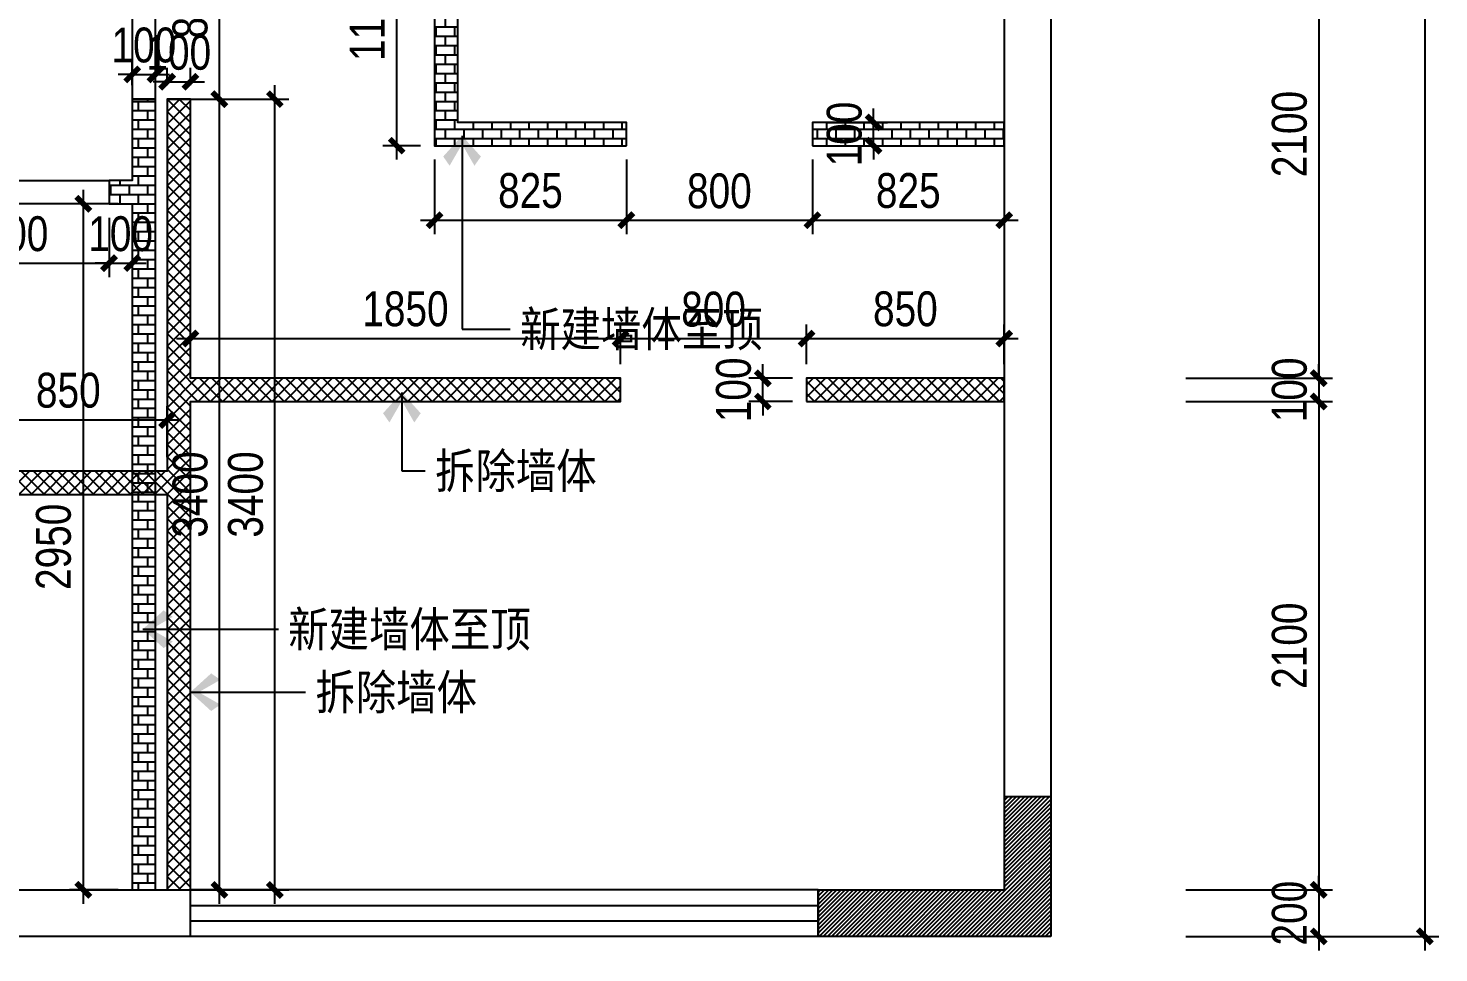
# Model space of a CAD drawing. Extents: x 160245 to 405305, y -111140 to 232735.
# Drawn here: x 337965 to 344031, y -104061 to -100086 of the extents above; entities that cross this region are included whole.
import ezdxf

# ---------------------------------------------------------------- set-up
doc = ezdxf.new("R2010")
doc.units = 0
doc.header["$LTSCALE"] = 10
doc.header["$MEASUREMENT"] = 0
doc.linetypes.add('DASH', pattern=[0.35, 0.25, -0.1])
doc.layers.get('Defpoints').update_dxf_attribs({"color": 229})
for name, color, linetype in [('P-N wall 新建隔墙2', 241, 'Continuous'), ('P-O wall 原始墙体', 245, 'Continuous'), ('P-O wall 拆除墙体', 245, 'Continuous'), ('P-o 原建筑尺寸', 8, 'Continuous'), ('P-window 窗', 107, 'Continuous')]:
    doc.layers.add(name, color=color, linetype=linetype)
doc.styles.add('PDC DIM', font='PMingLiU-ExtB.ttf', dxfattribs={"width": 0.85})
doc.dimstyles.new('PDC-A2', dxfattribs={"dimscale": 0, "dimtxt": 2.5, "dimasz": 1, "dimexe": 1, "dimexo": 1, "dimgap": 0.7, "dimtad": 1, "dimdec": 0, "dimtxsty": 'PDC DIM', "dimblk": 'ARCHTICK', "dimcen": 1, "dimdle": 1, "dimclrd": 8, "dimclre": 8, "dimclrt": 9, "dimadec": 0, "dimazin": 0, "dimtfac": 1, "dimtdec": 0, "dimtix": 1, "dimtmove": 2, "dimatfit": 3, "dimldrblk": 'PDC A2 T R', "dimfxl": 10, "dimfxlon": 1, "dimarcsym": 0})

# ---------------------------------------------------------------- blocks, each defined once
blk = doc.blocks.new('$WINLIB2D$00000001')
at = {"color": 0}
for points in [[(-0.5, 0.5), (-0.5, -0.5)], [(-0.5, 0.5), (0.5, 0.5)], [(0.5, -0.5), (0.5, 0.5)], [(0.5, 0.1667), (-0.5, 0.1667)], [(0.5, -0.1667), (-0.5, -0.1667)], [(-0.5, -0.5), (0.5, -0.5)]]:
    blk.add_lwpolyline(points, dxfattribs=at)
blk = doc.blocks.new('_ArchTick')
at = {"color": 0, "linetype": 'ByBlock', "const_width": 0.4}
blk.add_lwpolyline([(-0.5, -0.5), (0.5, 0.5)], dxfattribs=at)
blk = doc.blocks.new('*D1804')
at = {"layer": 'Defpoints', "color": 0, "transparency": 16777216}
for p in [(342884.2, -99490.6), (342884.2, -101590.6), (343515, -101590.6)]:
    blk.add_point(p, dxfattribs=at)
at = {"layer": 'P-o 原建筑尺寸', "color": 8, "lineweight": -2, "transparency": 16777216}
for p, q in [((343515, -99430.6), (343515, -101650.6)), ((342944.2, -99490.6), (343575, -99490.6)), ((342944.2, -101590.6), (343575, -101590.6))]:
    blk.add_line(p, q, dxfattribs=at)
at = {"layer": 'P-o 原建筑尺寸', "color": 8, "lineweight": -2, "transparency": 16777216, "xscale": 60, "yscale": 60, "zscale": 60}
for p, rotation in [((343515, -99490.6), 90), ((343515, -101590.6), 270)]:
    blk.add_blockref('_ArchTick', p, dxfattribs=dict(at, rotation=rotation))
at = {"layer": 'P-o 原建筑尺寸', "color": 9, "transparency": 16777216, "insert": (343389.5, -100540.6), "char_height": 150, "attachment_point": 5, "rotation": 90, "style": 'PDC DIM'}
blk.add_mtext('2100', dxfattribs=at)
blk = doc.blocks.new('PDC A2 T R')
at = {"color": 0, "linetype": 'ByBlock'}
blk.add_line((0, 0), (-2, 0), dxfattribs=at)
for points in [[(-2.15, 0.89), (-1.49, 1.35), (-0.6, 0), (0, 0)], [(-2.15, -0.89), (-1.49, -1.35), (-0.6, 0), (0, 0)]]:
    blk.add_solid(points, dxfattribs=at)
blk = doc.blocks.new('*D1805')
at = {"layer": 'Defpoints', "color": 0, "transparency": 16777216}
for p in [(342884.2, -101590.6), (342884.2, -101690.6), (343515, -101690.6)]:
    blk.add_point(p, dxfattribs=at)
at = {"layer": 'P-o 原建筑尺寸', "color": 8, "lineweight": -2, "transparency": 16777216}
for p, q in [((343515, -101590.6), (343515, -101530.6)), ((342944.2, -101590.6), (343575, -101590.6)), ((343515, -101590.6), (343515, -101690.6)), ((342944.2, -101690.6), (343575, -101690.6)), ((343515, -101690.6), (343515, -101750.6))]:
    blk.add_line(p, q, dxfattribs=at)
at = {"layer": 'P-o 原建筑尺寸', "color": 8, "lineweight": -2, "transparency": 16777216, "xscale": 60, "yscale": 60, "zscale": 60}
for p, rotation in [((343515, -101590.6), 270), ((343515, -101690.6), 90)]:
    blk.add_blockref('_ArchTick', p, dxfattribs=dict(at, rotation=rotation))
at = {"layer": 'P-o 原建筑尺寸', "color": 9, "transparency": 16777216, "insert": (343389.5, -101640.6), "char_height": 150, "attachment_point": 5, "rotation": 90, "style": 'PDC DIM'}
blk.add_mtext('100', dxfattribs=at)
blk = doc.blocks.new('*D1806')
at = {"layer": 'Defpoints', "color": 0, "transparency": 16777216}
for p in [(342884.2, -101690.6), (342884.2, -103790.6), (343515, -103790.6)]:
    blk.add_point(p, dxfattribs=at)
at = {"layer": 'P-o 原建筑尺寸', "color": 8, "lineweight": -2, "transparency": 16777216}
for p, q in [((343515, -101630.6), (343515, -103850.6)), ((342944.2, -101690.6), (343575, -101690.6)), ((342944.2, -103790.6), (343575, -103790.6))]:
    blk.add_line(p, q, dxfattribs=at)
at = {"layer": 'P-o 原建筑尺寸', "color": 8, "lineweight": -2, "transparency": 16777216, "xscale": 60, "yscale": 60, "zscale": 60}
for p, rotation in [((343515, -101690.6), 90), ((343515, -103790.6), 270)]:
    blk.add_blockref('_ArchTick', p, dxfattribs=dict(at, rotation=rotation))
at = {"layer": 'P-o 原建筑尺寸', "color": 9, "transparency": 16777216, "insert": (343389.5, -102740.6), "char_height": 150, "attachment_point": 5, "rotation": 90, "style": 'PDC DIM'}
blk.add_mtext('2100', dxfattribs=at)
blk = doc.blocks.new('*D1807')
at = {"layer": 'Defpoints', "color": 0, "transparency": 16777216}
for p in [(342884.2, -103790.6), (342884.2, -103990.6), (343515, -103990.6)]:
    blk.add_point(p, dxfattribs=at)
at = {"layer": 'P-o 原建筑尺寸', "color": 8, "lineweight": -2, "transparency": 16777216}
for p, q in [((343515, -103790.6), (343515, -103730.6)), ((342944.2, -103790.6), (343575, -103790.6)), ((343515, -103790.6), (343515, -103990.6)), ((342944.2, -103990.6), (343575, -103990.6)), ((343515, -103990.6), (343515, -104050.6))]:
    blk.add_line(p, q, dxfattribs=at)
at = {"layer": 'P-o 原建筑尺寸', "color": 8, "lineweight": -2, "transparency": 16777216, "xscale": 60, "yscale": 60, "zscale": 60}
for p, rotation in [((343515, -103790.6), 270), ((343515, -103990.6), 90)]:
    blk.add_blockref('_ArchTick', p, dxfattribs=dict(at, rotation=rotation))
at = {"layer": 'P-o 原建筑尺寸', "color": 9, "transparency": 16777216, "insert": (343389.5, -103890.6), "char_height": 150, "attachment_point": 5, "rotation": 90, "style": 'PDC DIM'}
blk.add_mtext('200', dxfattribs=at)
blk = doc.blocks.new('*D1808')
at = {"layer": 'Defpoints', "color": 0, "transparency": 16777216}
for p in [(342884.2, -93290.6), (342884.2, -103990.6), (343971.5, -103990.6)]:
    blk.add_point(p, dxfattribs=at)
at = {"layer": 'P-o 原建筑尺寸', "color": 8, "lineweight": -2, "transparency": 16777216}
for p, q in [((343971.5, -93230.6), (343971.5, -104050.6)), ((343371.5, -93290.6), (344031.5, -93290.6)), ((343371.5, -103990.6), (344031.5, -103990.6))]:
    blk.add_line(p, q, dxfattribs=at)
at = {"layer": 'P-o 原建筑尺寸', "color": 8, "lineweight": -2, "transparency": 16777216, "xscale": 60, "yscale": 60, "zscale": 60}
for p, rotation in [((343971.5, -93290.6), 90), ((343971.5, -103990.6), 270)]:
    blk.add_blockref('_ArchTick', p, dxfattribs=dict(at, rotation=rotation))
at = {"layer": 'P-o 原建筑尺寸', "color": 9, "transparency": 16777216, "insert": (343846, -98640.6), "char_height": 150, "attachment_point": 5, "rotation": 90, "style": 'PDC DIM'}
blk.add_mtext('10700', dxfattribs=at)
blk = doc.blocks.new('*D2004')
at = {"layer": 'Defpoints', "color": 0, "transparency": 16777216}
for p in [(338562.5, -101770), (337712.5, -101990.6), (338562.5, -101990.6)]:
    blk.add_point(p, dxfattribs=at)
at = {"layer": 'P-O wall 拆除墙体', "color": 8, "lineweight": -2, "transparency": 16777216}
for p, q in [((337712.5, -101930.6), (337712.5, -101710)), ((338562.5, -101930.6), (338562.5, -101710)), ((337652.5, -101770), (338622.5, -101770))]:
    blk.add_line(p, q, dxfattribs=at)
at = {"layer": 'P-O wall 拆除墙体', "color": 8, "lineweight": -2, "transparency": 16777216, "xscale": 60, "yscale": 60, "zscale": 60, "rotation": 180}
blk.add_blockref('_ArchTick', (337712.5, -101770), dxfattribs=at)
at = {"layer": 'P-O wall 拆除墙体', "color": 8, "lineweight": -2, "transparency": 16777216, "xscale": 60, "yscale": 60, "zscale": 60}
blk.add_blockref('_ArchTick', (338562.5, -101770), dxfattribs=at)
at = {"layer": 'P-O wall 拆除墙体', "color": 9, "transparency": 16777216, "insert": (338137.5, -101643.1), "char_height": 150, "attachment_point": 5, "style": 'PDC DIM'}
blk.add_mtext('850', dxfattribs=at)
blk = doc.blocks.new('*D2005')
at = {"layer": 'Defpoints', "color": 0, "transparency": 16777216}
for p in [(338662.5, -100390.6), (339025.7, -100390.6), (338662.5, -103790.6)]:
    blk.add_point(p, dxfattribs=at)
at = {"layer": 'P-O wall 拆除墙体', "color": 8, "lineweight": -2, "transparency": 16777216}
for p, q in [((339025.7, -103850.6), (339025.7, -100330.6)), ((338722.5, -100390.6), (339085.7, -100390.6)), ((338722.5, -103790.6), (339085.7, -103790.6))]:
    blk.add_line(p, q, dxfattribs=at)
at = {"layer": 'P-O wall 拆除墙体', "color": 8, "lineweight": -2, "transparency": 16777216, "xscale": 60, "yscale": 60, "zscale": 60}
for p, rotation in [((339025.7, -100390.6), 90), ((339025.7, -103790.6), 270)]:
    blk.add_blockref('_ArchTick', p, dxfattribs=dict(at, rotation=rotation))
at = {"layer": 'P-O wall 拆除墙体', "color": 9, "transparency": 16777216, "insert": (338900.2, -102090.6), "char_height": 150, "attachment_point": 5, "rotation": 90, "style": 'PDC DIM'}
blk.add_mtext('3400', dxfattribs=at)
blk = doc.blocks.new('*D2007')
at = {"layer": 'Defpoints', "color": 0, "transparency": 16777216}
for p in [(340512.5, -101419.9), (338662.5, -101590.6), (340512.5, -101590.6)]:
    blk.add_point(p, dxfattribs=at)
at = {"layer": 'P-O wall 拆除墙体', "color": 8, "lineweight": -2, "transparency": 16777216}
for p, q in [((338662.5, -101530.6), (338662.5, -101359.9)), ((340512.5, -101530.6), (340512.5, -101359.9)), ((338602.5, -101419.9), (340572.5, -101419.9))]:
    blk.add_line(p, q, dxfattribs=at)
at = {"layer": 'P-O wall 拆除墙体', "color": 8, "lineweight": -2, "transparency": 16777216, "xscale": 60, "yscale": 60, "zscale": 60, "rotation": 180}
blk.add_blockref('_ArchTick', (338662.5, -101419.9), dxfattribs=at)
at = {"layer": 'P-O wall 拆除墙体', "color": 8, "lineweight": -2, "transparency": 16777216, "xscale": 60, "yscale": 60, "zscale": 60}
blk.add_blockref('_ArchTick', (340512.5, -101419.9), dxfattribs=at)
at = {"layer": 'P-O wall 拆除墙体', "color": 9, "transparency": 16777216, "insert": (339587.5, -101293), "char_height": 150, "attachment_point": 5, "style": 'PDC DIM'}
blk.add_mtext('1850', dxfattribs=at)
blk = doc.blocks.new('*D2008')
at = {"layer": 'Defpoints', "color": 0, "transparency": 16777216}
for p in [(341312.5, -101419.9), (340512.5, -101590.6), (341312.5, -101590.6)]:
    blk.add_point(p, dxfattribs=at)
at = {"layer": 'P-O wall 拆除墙体', "color": 8, "lineweight": -2, "transparency": 16777216}
for p, q in [((340512.5, -101530.6), (340512.5, -101359.9)), ((341312.5, -101530.6), (341312.5, -101359.9)), ((340452.5, -101419.9), (341372.5, -101419.9))]:
    blk.add_line(p, q, dxfattribs=at)
at = {"layer": 'P-O wall 拆除墙体', "color": 8, "lineweight": -2, "transparency": 16777216, "xscale": 60, "yscale": 60, "zscale": 60, "rotation": 180}
blk.add_blockref('_ArchTick', (340512.5, -101419.9), dxfattribs=at)
at = {"layer": 'P-O wall 拆除墙体', "color": 8, "lineweight": -2, "transparency": 16777216, "xscale": 60, "yscale": 60, "zscale": 60}
blk.add_blockref('_ArchTick', (341312.5, -101419.9), dxfattribs=at)
at = {"layer": 'P-O wall 拆除墙体', "color": 9, "transparency": 16777216, "insert": (340912.5, -101294.4), "char_height": 150, "attachment_point": 5, "style": 'PDC DIM'}
blk.add_mtext('800', dxfattribs=at)
blk = doc.blocks.new('*D2009')
at = {"layer": 'Defpoints', "color": 0, "transparency": 16777216}
for p in [(342162.5, -101419.9), (341312.5, -101590.6), (342162.5, -101590.6)]:
    blk.add_point(p, dxfattribs=at)
at = {"layer": 'P-O wall 拆除墙体', "color": 8, "lineweight": -2, "transparency": 16777216}
for p, q in [((341312.5, -101530.6), (341312.5, -101359.9)), ((342162.5, -101530.6), (342162.5, -101359.9)), ((341252.5, -101419.9), (342222.5, -101419.9))]:
    blk.add_line(p, q, dxfattribs=at)
at = {"layer": 'P-O wall 拆除墙体', "color": 8, "lineweight": -2, "transparency": 16777216, "xscale": 60, "yscale": 60, "zscale": 60, "rotation": 180}
blk.add_blockref('_ArchTick', (341312.5, -101419.9), dxfattribs=at)
at = {"layer": 'P-O wall 拆除墙体', "color": 8, "lineweight": -2, "transparency": 16777216, "xscale": 60, "yscale": 60, "zscale": 60}
blk.add_blockref('_ArchTick', (342162.5, -101419.9), dxfattribs=at)
at = {"layer": 'P-O wall 拆除墙体', "color": 9, "transparency": 16777216, "insert": (341737.5, -101293), "char_height": 150, "attachment_point": 5, "style": 'PDC DIM'}
blk.add_mtext('850', dxfattribs=at)
blk = doc.blocks.new('*D2010')
at = {"layer": 'Defpoints', "color": 0, "transparency": 16777216}
for p in [(341124.4, -101590.6), (341312.5, -101590.6), (341312.5, -101690.6)]:
    blk.add_point(p, dxfattribs=at)
at = {"layer": 'P-O wall 拆除墙体', "color": 8, "lineweight": -2, "transparency": 16777216}
for p, q in [((341124.4, -101590.6), (341124.4, -101530.6)), ((341252.5, -101590.6), (341064.4, -101590.6)), ((341124.4, -101690.6), (341124.4, -101590.6)), ((341252.5, -101690.6), (341064.4, -101690.6)), ((341124.4, -101690.6), (341124.4, -101750.6))]:
    blk.add_line(p, q, dxfattribs=at)
at = {"layer": 'P-O wall 拆除墙体', "color": 8, "lineweight": -2, "transparency": 16777216, "xscale": 60, "yscale": 60, "zscale": 60}
for p, rotation in [((341124.4, -101590.6), 270), ((341124.4, -101690.6), 90)]:
    blk.add_blockref('_ArchTick', p, dxfattribs=dict(at, rotation=rotation))
at = {"layer": 'P-O wall 拆除墙体', "color": 9, "transparency": 16777216, "insert": (340998.9, -101640.6), "char_height": 150, "attachment_point": 5, "rotation": 90, "style": 'PDC DIM'}
blk.add_mtext('100', dxfattribs=at)
blk = doc.blocks.new('*D2011')
at = {"layer": 'Defpoints', "color": 0, "transparency": 16777216}
for p in [(338662.5, -100315.6), (338562.5, -100390.6), (338662.5, -100390.6)]:
    blk.add_point(p, dxfattribs=at)
at = {"layer": 'P-O wall 拆除墙体', "color": 8, "lineweight": -2, "transparency": 16777216}
for p, q in [((338562.5, -100330.6), (338562.5, -100255.6)), ((338662.5, -100330.6), (338662.5, -100255.6)), ((338562.5, -100315.6), (338502.5, -100315.6)), ((338562.5, -100315.6), (338662.5, -100315.6)), ((338662.5, -100315.6), (338722.5, -100315.6))]:
    blk.add_line(p, q, dxfattribs=at)
at = {"layer": 'P-O wall 拆除墙体', "color": 8, "lineweight": -2, "transparency": 16777216, "xscale": 60, "yscale": 60, "zscale": 60}
blk.add_blockref('_ArchTick', (338562.5, -100315.6), dxfattribs=at)
at = {"layer": 'P-O wall 拆除墙体', "color": 8, "lineweight": -2, "transparency": 16777216, "xscale": 60, "yscale": 60, "zscale": 60, "rotation": 180}
blk.add_blockref('_ArchTick', (338662.5, -100315.6), dxfattribs=at)
at = {"layer": 'P-O wall 拆除墙体', "color": 9, "transparency": 16777216, "insert": (338612.5, -100190.1), "char_height": 150, "attachment_point": 5, "style": 'PDC DIM'}
blk.add_mtext('100', dxfattribs=at)
blk = doc.blocks.new('*D2084')
at = {"layer": 'Defpoints', "color": 0, "transparency": 16777216}
for p in [(337512.5, -100840.6), (338312.5, -100840.6), (338312.5, -101095.6)]:
    blk.add_point(p, dxfattribs=at)
at = {"layer": 'P-N wall 新建隔墙2', "color": 8, "lineweight": -2, "transparency": 16777216}
for p, q in [((337512.5, -100900.6), (337512.5, -101155.6)), ((338312.5, -100900.6), (338312.5, -101155.6)), ((337452.5, -101095.6), (338372.5, -101095.6))]:
    blk.add_line(p, q, dxfattribs=at)
at = {"layer": 'P-N wall 新建隔墙2', "color": 8, "lineweight": -2, "transparency": 16777216, "xscale": 60, "yscale": 60, "zscale": 60, "rotation": 180}
blk.add_blockref('_ArchTick', (337512.5, -101095.6), dxfattribs=at)
at = {"layer": 'P-N wall 新建隔墙2', "color": 8, "lineweight": -2, "transparency": 16777216, "xscale": 60, "yscale": 60, "zscale": 60}
blk.add_blockref('_ArchTick', (338312.5, -101095.6), dxfattribs=at)
at = {"layer": 'P-N wall 新建隔墙2', "color": 9, "transparency": 16777216, "insert": (337912.5, -100970.1), "char_height": 150, "attachment_point": 5, "style": 'PDC DIM'}
blk.add_mtext('800', dxfattribs=at)
blk = doc.blocks.new('*D2085')
at = {"layer": 'Defpoints', "color": 0, "transparency": 16777216}
for p in [(338312.5, -100840.6), (338412.5, -100840.6), (338412.5, -101095.6)]:
    blk.add_point(p, dxfattribs=at)
at = {"layer": 'P-N wall 新建隔墙2', "color": 8, "lineweight": -2, "transparency": 16777216}
for p, q in [((338312.5, -100900.6), (338312.5, -101155.6)), ((338412.5, -100900.6), (338412.5, -101155.6)), ((338312.5, -101095.6), (338252.5, -101095.6)), ((338312.5, -101095.6), (338412.5, -101095.6)), ((338412.5, -101095.6), (338472.5, -101095.6))]:
    blk.add_line(p, q, dxfattribs=at)
at = {"layer": 'P-N wall 新建隔墙2', "color": 8, "lineweight": -2, "transparency": 16777216, "xscale": 60, "yscale": 60, "zscale": 60}
blk.add_blockref('_ArchTick', (338312.5, -101095.6), dxfattribs=at)
at = {"layer": 'P-N wall 新建隔墙2', "color": 8, "lineweight": -2, "transparency": 16777216, "xscale": 60, "yscale": 60, "zscale": 60, "rotation": 180}
blk.add_blockref('_ArchTick', (338412.5, -101095.6), dxfattribs=at)
at = {"layer": 'P-N wall 新建隔墙2', "color": 9, "transparency": 16777216, "insert": (338362.5, -100970.1), "char_height": 150, "attachment_point": 5, "style": 'PDC DIM'}
blk.add_mtext('100', dxfattribs=at)
blk = doc.blocks.new('*D2086')
at = {"layer": 'Defpoints', "color": 0, "transparency": 16777216}
for p in [(338202.2, -100840.6), (338412.5, -100840.6), (338412.5, -103790.6)]:
    blk.add_point(p, dxfattribs=at)
at = {"layer": 'P-N wall 新建隔墙2', "color": 8, "lineweight": -2, "transparency": 16777216}
for p, q in [((338202.2, -103850.6), (338202.2, -100780.6)), ((338352.5, -100840.6), (338142.2, -100840.6)), ((338352.5, -103790.6), (338142.2, -103790.6))]:
    blk.add_line(p, q, dxfattribs=at)
at = {"layer": 'P-N wall 新建隔墙2', "color": 8, "lineweight": -2, "transparency": 16777216, "xscale": 60, "yscale": 60, "zscale": 60}
for p, rotation in [((338202.2, -100840.6), 90), ((338202.2, -103790.6), 270)]:
    blk.add_blockref('_ArchTick', p, dxfattribs=dict(at, rotation=rotation))
at = {"layer": 'P-N wall 新建隔墙2', "color": 9, "transparency": 16777216, "insert": (338074.3, -102315.6), "char_height": 150, "attachment_point": 5, "rotation": 90, "style": 'PDC DIM'}
blk.add_mtext('2950', dxfattribs=at)
blk = doc.blocks.new('*D2087')
at = {"layer": 'Defpoints', "color": 0, "transparency": 16777216}
for p in [(338512.5, -100390.6), (338787.3, -100390.6), (338512.5, -103790.6)]:
    blk.add_point(p, dxfattribs=at)
at = {"layer": 'P-N wall 新建隔墙2', "color": 8, "lineweight": -2, "transparency": 16777216}
for p, q in [((338787.3, -103850.6), (338787.3, -100330.6)), ((338572.5, -100390.6), (338847.3, -100390.6)), ((338572.5, -103790.6), (338847.3, -103790.6))]:
    blk.add_line(p, q, dxfattribs=at)
at = {"layer": 'P-N wall 新建隔墙2', "color": 8, "lineweight": -2, "transparency": 16777216, "xscale": 60, "yscale": 60, "zscale": 60}
for p, rotation in [((338787.3, -100390.6), 90), ((338787.3, -103790.6), 270)]:
    blk.add_blockref('_ArchTick', p, dxfattribs=dict(at, rotation=rotation))
at = {"layer": 'P-N wall 新建隔墙2', "color": 9, "transparency": 16777216, "insert": (338661.8, -102090.6), "char_height": 150, "attachment_point": 5, "rotation": 90, "style": 'PDC DIM'}
blk.add_mtext('3400', dxfattribs=at)
blk = doc.blocks.new('*D2088')
at = {"layer": 'Defpoints', "color": 0, "transparency": 16777216}
for p in [(338512.5, -99590.6), (338787.3, -99590.6), (338512.5, -100390.6)]:
    blk.add_point(p, dxfattribs=at)
at = {"layer": 'P-N wall 新建隔墙2', "color": 8, "lineweight": -2, "transparency": 16777216}
for p, q in [((338787.3, -100450.6), (338787.3, -99530.6)), ((338572.5, -99590.6), (338847.3, -99590.6)), ((338572.5, -100390.6), (338847.3, -100390.6))]:
    blk.add_line(p, q, dxfattribs=at)
at = {"layer": 'P-N wall 新建隔墙2', "color": 8, "lineweight": -2, "transparency": 16777216, "xscale": 60, "yscale": 60, "zscale": 60}
for p, rotation in [((338787.3, -99590.6), 90), ((338787.3, -100390.6), 270)]:
    blk.add_blockref('_ArchTick', p, dxfattribs=dict(at, rotation=rotation))
at = {"layer": 'P-N wall 新建隔墙2', "color": 9, "transparency": 16777216, "insert": (338661.8, -99990.6), "char_height": 150, "attachment_point": 5, "rotation": 90, "style": 'PDC DIM'}
blk.add_mtext('800', dxfattribs=at)
blk = doc.blocks.new('*D2090')
at = {"layer": 'Defpoints', "color": 0, "transparency": 16777216}
for p in [(338512.5, -100284.2), (338412.5, -100390.6), (338512.5, -100390.6)]:
    blk.add_point(p, dxfattribs=at)
at = {"layer": 'P-N wall 新建隔墙2', "color": 8, "lineweight": -2, "transparency": 16777216}
for p, q in [((338412.5, -100330.6), (338412.5, -100224.2)), ((338512.5, -100330.6), (338512.5, -100224.2)), ((338412.5, -100284.2), (338352.5, -100284.2)), ((338412.5, -100284.2), (338512.5, -100284.2)), ((338512.5, -100284.2), (338572.5, -100284.2))]:
    blk.add_line(p, q, dxfattribs=at)
at = {"layer": 'P-N wall 新建隔墙2', "color": 8, "lineweight": -2, "transparency": 16777216, "xscale": 60, "yscale": 60, "zscale": 60}
blk.add_blockref('_ArchTick', (338412.5, -100284.2), dxfattribs=at)
at = {"layer": 'P-N wall 新建隔墙2', "color": 8, "lineweight": -2, "transparency": 16777216, "xscale": 60, "yscale": 60, "zscale": 60, "rotation": 180}
blk.add_blockref('_ArchTick', (338512.5, -100284.2), dxfattribs=at)
at = {"layer": 'P-N wall 新建隔墙2', "color": 9, "transparency": 16777216, "insert": (338462.5, -100158.7), "char_height": 150, "attachment_point": 5, "style": 'PDC DIM'}
blk.add_mtext('100', dxfattribs=at)
blk = doc.blocks.new('*D2091')
at = {"layer": 'Defpoints', "color": 0, "transparency": 16777216}
for p in [(339712.5, -100590.6), (340537.5, -100590.6), (340537.5, -100911.2)]:
    blk.add_point(p, dxfattribs=at)
at = {"layer": 'P-N wall 新建隔墙2', "color": 8, "lineweight": -2, "transparency": 16777216}
for p, q in [((339712.5, -100650.6), (339712.5, -100971.2)), ((340537.5, -100650.6), (340537.5, -100971.2)), ((339652.5, -100911.2), (340597.5, -100911.2))]:
    blk.add_line(p, q, dxfattribs=at)
at = {"layer": 'P-N wall 新建隔墙2', "color": 8, "lineweight": -2, "transparency": 16777216, "xscale": 60, "yscale": 60, "zscale": 60, "rotation": 180}
blk.add_blockref('_ArchTick', (339712.5, -100911.2), dxfattribs=at)
at = {"layer": 'P-N wall 新建隔墙2', "color": 8, "lineweight": -2, "transparency": 16777216, "xscale": 60, "yscale": 60, "zscale": 60}
blk.add_blockref('_ArchTick', (340537.5, -100911.2), dxfattribs=at)
at = {"layer": 'P-N wall 新建隔墙2', "color": 9, "transparency": 16777216, "insert": (340125, -100784.3), "char_height": 150, "attachment_point": 5, "style": 'PDC DIM'}
blk.add_mtext('825', dxfattribs=at)
blk = doc.blocks.new('*D2092')
at = {"layer": 'Defpoints', "color": 0, "transparency": 16777216}
for p in [(340537.5, -100590.6), (341337.5, -100590.6), (341337.5, -100911.2)]:
    blk.add_point(p, dxfattribs=at)
at = {"layer": 'P-N wall 新建隔墙2', "color": 8, "lineweight": -2, "transparency": 16777216}
for p, q in [((340537.5, -100650.6), (340537.5, -100971.2)), ((341337.5, -100650.6), (341337.5, -100971.2)), ((340477.5, -100911.2), (341397.5, -100911.2))]:
    blk.add_line(p, q, dxfattribs=at)
at = {"layer": 'P-N wall 新建隔墙2', "color": 8, "lineweight": -2, "transparency": 16777216, "xscale": 60, "yscale": 60, "zscale": 60, "rotation": 180}
blk.add_blockref('_ArchTick', (340537.5, -100911.2), dxfattribs=at)
at = {"layer": 'P-N wall 新建隔墙2', "color": 8, "lineweight": -2, "transparency": 16777216, "xscale": 60, "yscale": 60, "zscale": 60}
blk.add_blockref('_ArchTick', (341337.5, -100911.2), dxfattribs=at)
at = {"layer": 'P-N wall 新建隔墙2', "color": 9, "transparency": 16777216, "insert": (340937.5, -100785.7), "char_height": 150, "attachment_point": 5, "style": 'PDC DIM'}
blk.add_mtext('800', dxfattribs=at)
blk = doc.blocks.new('*D2093')
at = {"layer": 'Defpoints', "color": 0, "transparency": 16777216}
for p in [(341337.5, -100590.6), (342162.5, -100590.6), (342162.5, -100911.2)]:
    blk.add_point(p, dxfattribs=at)
at = {"layer": 'P-N wall 新建隔墙2', "color": 8, "lineweight": -2, "transparency": 16777216}
for p, q in [((341337.5, -100650.6), (341337.5, -100971.2)), ((342162.5, -100650.6), (342162.5, -100971.2)), ((341277.5, -100911.2), (342222.5, -100911.2))]:
    blk.add_line(p, q, dxfattribs=at)
at = {"layer": 'P-N wall 新建隔墙2', "color": 8, "lineweight": -2, "transparency": 16777216, "xscale": 60, "yscale": 60, "zscale": 60, "rotation": 180}
blk.add_blockref('_ArchTick', (341337.5, -100911.2), dxfattribs=at)
at = {"layer": 'P-N wall 新建隔墙2', "color": 8, "lineweight": -2, "transparency": 16777216, "xscale": 60, "yscale": 60, "zscale": 60}
blk.add_blockref('_ArchTick', (342162.5, -100911.2), dxfattribs=at)
at = {"layer": 'P-N wall 新建隔墙2', "color": 9, "transparency": 16777216, "insert": (341750, -100784.3), "char_height": 150, "attachment_point": 5, "style": 'PDC DIM'}
blk.add_mtext('825', dxfattribs=at)
blk = doc.blocks.new('*D2094')
at = {"layer": 'Defpoints', "color": 0, "transparency": 16777216}
for p in [(341337.5, -100490.6), (341600.8, -100490.6), (341337.5, -100590.6)]:
    blk.add_point(p, dxfattribs=at)
at = {"layer": 'P-N wall 新建隔墙2', "color": 8, "lineweight": -2, "transparency": 16777216}
for p, q in [((341600.8, -100490.6), (341600.8, -100430.6)), ((341397.5, -100490.6), (341660.8, -100490.6)), ((341600.8, -100590.6), (341600.8, -100490.6)), ((341397.5, -100590.6), (341660.8, -100590.6)), ((341600.8, -100590.6), (341600.8, -100650.6))]:
    blk.add_line(p, q, dxfattribs=at)
at = {"layer": 'P-N wall 新建隔墙2', "color": 8, "lineweight": -2, "transparency": 16777216, "xscale": 60, "yscale": 60, "zscale": 60}
for p, rotation in [((341600.8, -100490.6), 270), ((341600.8, -100590.6), 90)]:
    blk.add_blockref('_ArchTick', p, dxfattribs=dict(at, rotation=rotation))
at = {"layer": 'P-N wall 新建隔墙2', "color": 9, "transparency": 16777216, "insert": (341475.3, -100540.6), "char_height": 150, "attachment_point": 5, "rotation": 90, "style": 'PDC DIM'}
blk.add_mtext('100', dxfattribs=at)
blk = doc.blocks.new('*D2095')
at = {"layer": 'Defpoints', "color": 0, "transparency": 16777216}
for p in [(339549.7, -99490.6), (339712.5, -99490.6), (339712.5, -100590.6)]:
    blk.add_point(p, dxfattribs=at)
at = {"layer": 'P-N wall 新建隔墙2', "color": 8, "lineweight": -2, "transparency": 16777216}
for p, q in [((339549.7, -100650.6), (339549.7, -99430.6)), ((339652.5, -99490.6), (339489.7, -99490.6)), ((339652.5, -100590.6), (339489.7, -100590.6))]:
    blk.add_line(p, q, dxfattribs=at)
at = {"layer": 'P-N wall 新建隔墙2', "color": 8, "lineweight": -2, "transparency": 16777216, "xscale": 60, "yscale": 60, "zscale": 60}
for p, rotation in [((339549.7, -99490.6), 90), ((339549.7, -100590.6), 270)]:
    blk.add_blockref('_ArchTick', p, dxfattribs=dict(at, rotation=rotation))
at = {"layer": 'P-N wall 新建隔墙2', "color": 9, "transparency": 16777216, "insert": (339424.2, -100040.6), "char_height": 150, "attachment_point": 5, "rotation": 90, "style": 'PDC DIM'}
blk.add_mtext('1100', dxfattribs=at)

msp = doc.modelspace()

# ---------------------------------------------------------------- hatches: boundary and pattern name
at = {"layer": 'P-N wall 新建隔墙2'}
h = msp.add_hatch(dxfattribs=at)
h.set_pattern_fill('AR-B816', color=250, scale=5)
h.paths.add_polyline_path([(340537.5, -100590.6), (340537.5, -100490.6), (339812.5, -100490.6), (339812.5, -99490.6), (339712.5, -99490.6), (339712.5, -100590.6)])
h = msp.add_hatch(dxfattribs=at)
h.set_pattern_fill('AR-B816', color=250, scale=5)
h.paths.add_polyline_path([(338512.5, -100390.6), (338412.5, -100390.6), (338412.5, -100740.6), (338312.5, -100740.6), (338312.5, -100840.6), (338412.5, -100840.6), (338412.5, -103790.6), (338512.5, -103790.6)])
h = msp.add_hatch(dxfattribs=at)
h.set_pattern_fill('AR-B816', color=250, scale=5)
h.paths.add_polyline_path([(341337.5, -100590.6), (342162.5, -100590.6), (342162.5, -100490.6), (341337.5, -100490.6)])
at = {"layer": 'P-O wall 原始墙体'}
h = msp.add_hatch(dxfattribs=at)
h.set_pattern_fill('ANSI31', color=256, scale=100, style=0)
h.set_pattern_definition([(45, (123446.859, 0), (-8.83883476, 8.83883476), [])])
h.paths.add_polyline_path([(342362.5, -103390.6), (342162.5, -103390.6), (342162.5, -103790.6), (342162.5, -103791.7), (341362.5, -103791.7), (341362.5, -103990.6), (342362.5, -103990.6)])
at = {"layer": 'P-O wall 拆除墙体'}
h = msp.add_hatch(dxfattribs=at)
h.set_pattern_fill('ANSI37', color=250, scale=300)
h.paths.add_polyline_path([(338562.5, -103790.6), (338662.5, -103790.6), (338662.5, -101690.6), (340512.5, -101690.6), (340512.5, -101590.6), (338662.5, -101590.6), (338662.5, -100390.6), (338562.5, -100390.6), (338562.5, -101990.6), (337712.5, -101990.6), (337712.5, -102090.6), (338562.5, -102090.6)])
h = msp.add_hatch(dxfattribs=at)
h.set_pattern_fill('ANSI37', color=250, scale=300)
h.paths.add_polyline_path([(341312.5, -101690.6), (342162.5, -101690.6), (342162.5, -101590.6), (341312.5, -101590.6)])

# ---------------------------------------------------------------- linework, layer by layer
at = {"layer": 'P-N wall 新建隔墙2'}
for points in [[(340537.5, -100590.6), (340537.5, -100490.6), (339812.5, -100490.6), (339812.5, -99490.6), (339712.5, -99490.6), (339712.5, -100590.6), (340537.5, -100590.6)], [(338512.5, -100390.6), (338412.5, -100390.6), (338412.5, -100740.6), (338312.5, -100740.6), (338312.5, -100840.6), (338412.5, -100840.6), (338412.5, -103790.6), (338512.5, -103790.6), (338512.5, -100390.6)]]:
    msp.add_lwpolyline(points, dxfattribs=at)
at = {"layer": 'P-N wall 新建隔墙2', "linetype": 'DASH'}
for points in [[(338512.5, -99590.6), (338412.5, -99590.6), (338412.5, -100390.6), (338512.5, -100390.6)], [(338312.5, -100840.6), (337512.5, -100840.6), (337512.5, -100740.6), (338312.5, -100740.6)]]:
    msp.add_lwpolyline(points, close=True, dxfattribs=at)
at = {"layer": 'P-N wall 新建隔墙2'}
msp.add_lwpolyline([(341337.5, -100590.6), (342162.5, -100590.6), (342162.5, -100490.6), (341337.5, -100490.6)], close=True, dxfattribs=at)
at = {"layer": 'P-O wall 原始墙体'}
for p, q in [((342162.5, -99390.6), (342162.5, -101690.6)), ((342362.5, -99390.6), (342362.5, -101690.6)), ((342162.5, -101690.6), (342162.5, -103790.6)), ((342362.5, -101690.6), (342362.5, -103990.6)), ((342362.5, -103390.6), (342162.5, -103390.6)), ((337462.5, -103790.6), (338662.5, -103790.6)), ((338662.5, -103990.6), (338662.5, -103790.6)), ((341362.5, -103990.6), (341362.5, -103790.6)), ((341362.5, -103790.6), (342162.5, -103790.6)), ((338662.5, -103990.6), (337462.5, -103990.6)), ((342362.5, -103990.6), (341362.5, -103990.6))]:
    msp.add_line(p, q, dxfattribs=at)
at = {"layer": 'P-O wall 拆除墙体'}
msp.add_lwpolyline([(338562.5, -103790.6), (338662.5, -103790.6), (338662.5, -101690.6), (340512.5, -101690.6), (340512.5, -101590.6), (338662.5, -101590.6), (338662.5, -100390.6), (338562.5, -100390.6), (338562.5, -101990.6), (337712.5, -101990.6), (337712.5, -102090.6), (338562.5, -102090.6), (338562.5, -103790.6)], dxfattribs=at)
msp.add_lwpolyline([(341312.5, -101690.6), (342162.5, -101690.6), (342162.5, -101590.6), (341312.5, -101590.6)], close=True, dxfattribs=at)

# ---------------------------------------------------------------- block references
at = {"layer": 'P-window 窗', "extrusion": (0, 0, -1), "xscale": 2700, "yscale": 200, "zscale": -2700}
msp.add_blockref('$WINLIB2D$00000001', (-340012.5, -103890.6), dxfattribs=at)

# ---------------------------------------------------------------- texts
at = {"layer": 'P-N wall 新建隔墙2', "color": 9, "char_height": 150, "attachment_point": 1, "style": 'PDC DIM'}
for insert in [(340080.4, -101304.2), (339082.9, -102594.8)]:
    msp.add_mtext('新建墙体至顶', dxfattribs=dict(at, insert=insert))
at = {"layer": 'P-O wall 拆除墙体', "color": 9, "char_height": 150, "attachment_point": 1, "style": 'PDC DIM'}
for insert in [(339714.2, -101914), (339199.7, -102865.6)]:
    msp.add_mtext('拆除墙体', dxfattribs=dict(at, insert=insert))

# ---------------------------------------------------------------- dimensions: what is measured, and where the dimension line sits
at = {"layer": 'P-N wall 新建隔墙2'}
for base, p1, p2, picture, middle in [((339549.7, -99490.6), (339712.5, -100590.6), (339712.5, -99490.6), '*D2095', (339424.2, -100040.6)), ((338787.3, -99590.6), (338512.5, -100390.6), (338512.5, -99590.6), '*D2088', (338661.8, -99990.6)), ((338787.3, -100390.6), (338512.5, -103790.6), (338512.5, -100390.6), '*D2087', (338661.8, -102090.6)), ((341600.8, -100490.6), (341337.5, -100590.6), (341337.5, -100490.6), '*D2094', (341475.3, -100540.6)), ((338202.2, -100840.6), (338412.5, -103790.6), (338412.5, -100840.6), '*D2086', (338074.3, -102315.6))]:
    dim = msp.add_linear_dim(base=base, p1=p1, p2=p2, angle=90, dimstyle='PDC-A2', override={"dimscale": 60}, dxfattribs=at)
    dim.commit()
    dim.dimension.update_dxf_attribs({"geometry": picture, "text_midpoint": middle})
for base, p1, p2, picture, middle in [((338512.5, -100284.2), (338412.5, -100390.6), (338512.5, -100390.6), '*D2090', (338462.5, -100158.7)), ((340537.5, -100911.2), (339712.5, -100590.6), (340537.5, -100590.6), '*D2091', (340125, -100784.3)), ((341337.5, -100911.2), (340537.5, -100590.6), (341337.5, -100590.6), '*D2092', (340937.5, -100785.7)), ((342162.5, -100911.2), (341337.5, -100590.6), (342162.5, -100590.6), '*D2093', (341750, -100784.3)), ((338312.5, -101095.6), (337512.5, -100840.6), (338312.5, -100840.6), '*D2084', (337912.5, -100970.1)), ((338412.5, -101095.6), (338312.5, -100840.6), (338412.5, -100840.6), '*D2085', (338362.5, -100970.1))]:
    dim = msp.add_linear_dim(base=base, p1=p1, p2=p2, dimstyle='PDC-A2', override={"dimscale": 60}, dxfattribs=at)
    dim.commit()
    dim.dimension.update_dxf_attribs({"geometry": picture, "text_midpoint": middle})
at = {"layer": 'P-O wall 拆除墙体'}
for base, p1, p2, picture, middle in [((338662.5, -100315.6), (338562.5, -100390.6), (338662.5, -100390.6), '*D2011', (338612.5, -100190.1)), ((340512.5, -101419.9), (338662.5, -101590.6), (340512.5, -101590.6), '*D2007', (339587.5, -101293)), ((341312.5, -101419.9), (340512.5, -101590.6), (341312.5, -101590.6), '*D2008', (340912.5, -101294.4)), ((342162.5, -101419.9), (341312.5, -101590.6), (342162.5, -101590.6), '*D2009', (341737.5, -101293)), ((338562.5, -101770), (337712.5, -101990.6), (338562.5, -101990.6), '*D2004', (338137.5, -101643.1))]:
    dim = msp.add_linear_dim(base=base, p1=p1, p2=p2, dimstyle='PDC-A2', override={"dimscale": 60}, dxfattribs=at)
    dim.commit()
    dim.dimension.update_dxf_attribs({"geometry": picture, "text_midpoint": middle})
for base, p1, p2, picture, middle in [((339025.7, -100390.6), (338662.5, -103790.6), (338662.5, -100390.6), '*D2005', (338900.2, -102090.6)), ((341124.4, -101590.6), (341312.5, -101690.6), (341312.5, -101590.6), '*D2010', (340998.9, -101640.6))]:
    dim = msp.add_linear_dim(base=base, p1=p1, p2=p2, angle=90, dimstyle='PDC-A2', override={"dimscale": 60}, dxfattribs=at)
    dim.commit()
    dim.dimension.update_dxf_attribs({"geometry": picture, "text_midpoint": middle})
at = {"layer": 'P-o 原建筑尺寸'}
for base, p1, p2, picture, middle in [((343971.5, -103990.6), (342884.2, -93290.6), (342884.2, -103990.6), '*D1808', (343846, -98640.6)), ((343515, -101590.6), (342884.2, -99490.6), (342884.2, -101590.6), '*D1804', (343389.5, -100540.6)), ((343515, -101690.6), (342884.2, -101590.6), (342884.2, -101690.6), '*D1805', (343389.5, -101640.6)), ((343515, -103790.6), (342884.2, -101690.6), (342884.2, -103790.6), '*D1806', (343389.5, -102740.6)), ((343515, -103990.6), (342884.2, -103790.6), (342884.2, -103990.6), '*D1807', (343389.5, -103890.6))]:
    dim = msp.add_linear_dim(base=base, p1=p1, p2=p2, angle=90, dimstyle='PDC-A2', override={"dimscale": 60}, dxfattribs=at)
    dim.commit()
    dim.dimension.update_dxf_attribs({"geometry": picture, "text_midpoint": middle})

# ---------------------------------------------------------------- leaders
at = {"layer": 'P-N wall 新建隔墙2', "annotation_type": 0, "has_hookline": 1, "hookline_direction": 0, "text_width": 1127.3}
for points in [[(339830.8, -100547.9), (339830.8, -101379.2), (340038.4, -101379.2)], [(338457.9, -102669.8), (339040.9, -102669.8)]]:
    msp.add_leader(points, dimstyle='PDC-A2', override={"dimscale": 60, "dimtad": 0}, dxfattribs=at)
at = {"layer": 'P-O wall 拆除墙体', "annotation_type": 0, "has_hookline": 1, "hookline_direction": 0, "text_width": 748.5}
for points in [[(339572, -101651.7), (339572, -101989), (339672.2, -101989)], [(338662.5, -102940.6), (339157.7, -102940.6)]]:
    msp.add_leader(points, dimstyle='PDC-A2', override={"dimscale": 60, "dimtad": 0}, dxfattribs=at)

doc.saveas('drawing.dxf')
